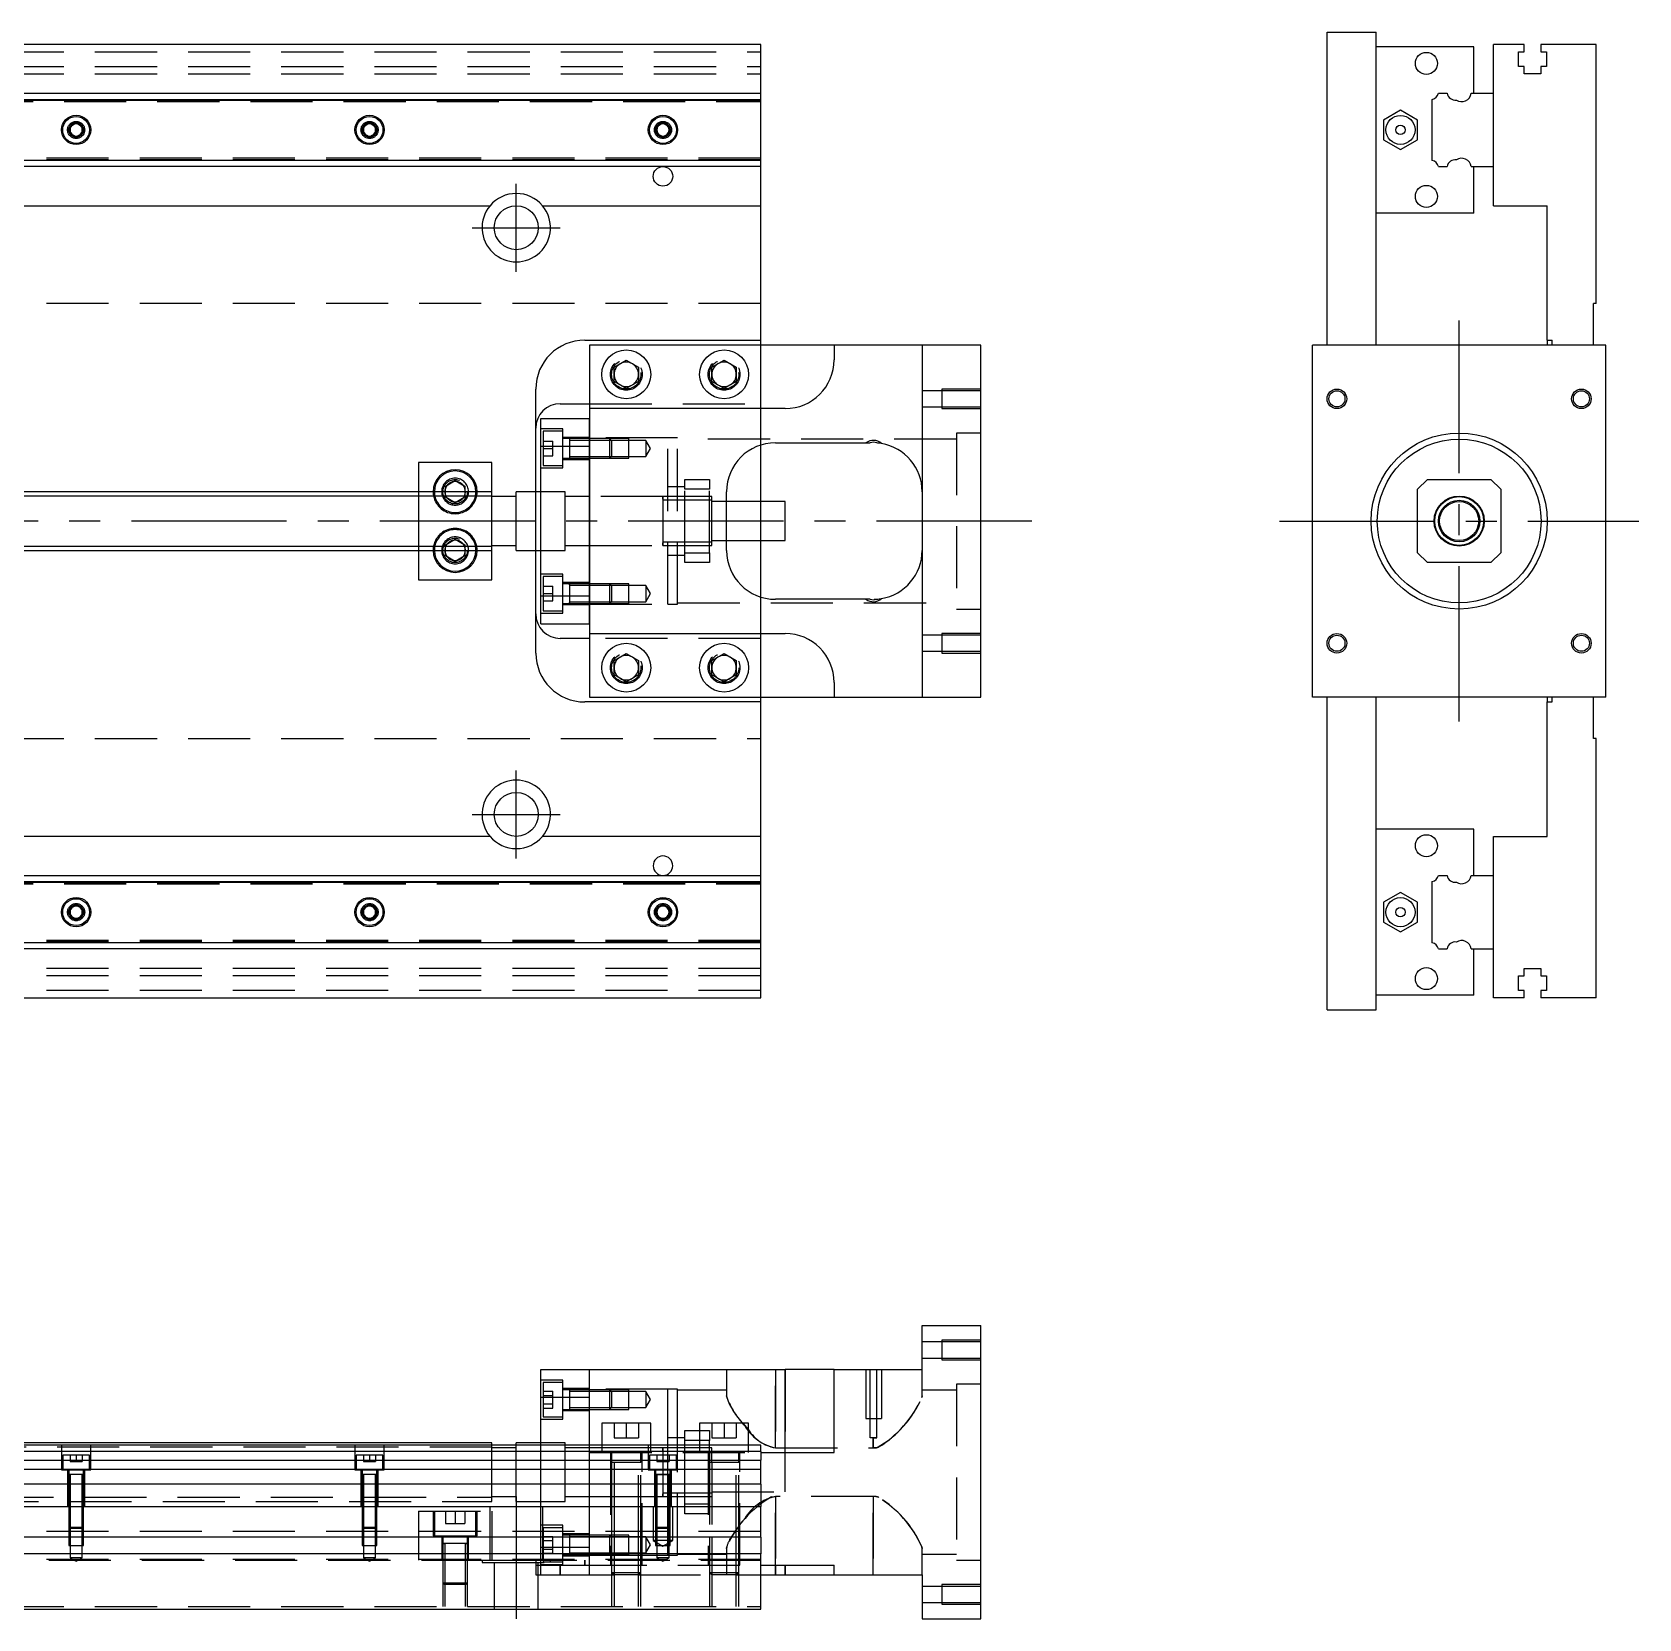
# Model space of a CAD drawing. Extents: x -12 to 640, y -269 to 102.
# Drawn here: x 311 to 639.6, y -224.6 to 100 of the extents above; entities that cross this region are included whole.
import ezdxf

# ---------------------------------------------------------------- set-up
doc = ezdxf.new("R2010")
doc.units = 0
doc.linetypes.add('CENTER', pattern=[50.8, 31.75, -6.35, 6.35, -6.35])
doc.linetypes.add('DASHED', pattern=[19.05, 12.7, -6.35])
doc.layers.get('0').update_dxf_attribs({"linetype": 'CONTINUOUS'})
doc.layers.add('CENTER', color=1, linetype='CENTER')

msp = doc.modelspace()

# ---------------------------------------------------------------- linework, layer by layer
at = {"color": 7, "linetype": 'CONTINUOUS'}
for p, q in [((575.82, 100), (585.82, 100)), ((575.82, 36), (575.82, 100)), ((585.82, 36), (585.82, 100)), ((460, 97.5), (305, 97.5)), ((460, 87.5), (460, 97.5)), ((605.82, 97), (585.82, 97)), ((605.82, 87.5), (605.82, 97)), ((609.82, 87.5), (609.82, 97.5)), ((616.12, 97.5), (609.82, 97.5)), ((614.97, 96), (616.12, 96)), ((614.97, 93), (614.97, 96)), ((616.12, 96), (616.12, 97.5)), ((619.52, 97.5), (619.52, 96)), ((630.82, 97.5), (619.52, 97.5)), ((619.52, 96), (620.67, 96)), ((620.67, 96), (620.67, 93)), ((630.82, 44.5), (630.82, 97.5)), ((616.12, 93), (614.97, 93)), ((616.12, 91.5), (616.12, 93)), ((619.52, 93), (619.52, 91.5)), ((620.67, 93), (619.52, 93)), ((619.52, 91.5), (616.12, 91.5)), ((305, 87.5), (460, 87.5)), ((305, 86.25), (460, 86.25)), ((460, 86.25), (460, 87.5)), ((460, 73.75), (460, 86.25)), ((597.32, 73.75), (597.32, 86.25)), ((598.57, 87.5), (600.34, 87.5)), ((605.3, 87.5), (609.82, 87.5)), ((609.82, 72.5), (609.82, 87.5)), ((609.82, 72.5), (609.82, 87.5)), ((590.82, 84.04), (587.32, 82.02)), ((594.32, 82.02), (590.82, 84.04)), ((318.75, 80.72), (320, 81.44)), ((318.75, 79.28), (318.75, 80.72)), ((320, 78.56), (318.75, 79.28)), ((320, 81.44), (321.25, 80.72)), ((321.25, 79.28), (320, 78.56)), ((321.25, 80.72), (321.25, 79.28)), ((378.75, 80.72), (380, 81.44)), ((378.75, 79.28), (378.75, 80.72)), ((380, 78.56), (378.75, 79.28)), ((380, 81.44), (381.25, 80.72)), ((381.25, 79.28), (380, 78.56)), ((381.25, 80.72), (381.25, 79.28)), ((438.75, 80.72), (440, 81.44)), ((438.75, 79.28), (438.75, 80.72)), ((440, 78.56), (438.75, 79.28)), ((440, 81.44), (441.25, 80.72)), ((441.25, 79.28), (440, 78.56)), ((441.25, 80.72), (441.25, 79.28)), ((587.32, 82.02), (587.32, 77.98)), ((594.32, 77.98), (594.32, 82.02)), ((587.32, 77.98), (590.82, 75.96)), ((590.82, 75.96), (594.32, 77.98)), ((460, 73.75), (305, 73.75)), ((460, 72.5), (305, 72.5)), ((460, 72.5), (460, 73.75)), ((460, 64.5), (460, 72.5)), ((598.57, 72.5), (600.34, 72.5)), ((605.3, 72.5), (609.82, 72.5)), ((605.82, 63), (605.82, 72.5)), ((609.82, 64.5), (609.82, 72.5)), ((305, 64.5), (404.64, 64.5)), ((415.36, 64.5), (460, 64.5)), ((460, 37), (460, 64.5)), ((605.82, 63), (585.82, 63)), ((609.82, 64.5), (620.82, 64.5)), ((620.82, 37), (620.82, 64.5)), ((630.32, 36), (630.32, 44.5)), ((630.82, 44.5), (630.32, 44.5)), ((424, 37), (460, 37)), ((460, 36), (460, 37)), ((620.82, 37), (621.82, 37)), ((620.82, 37), (620.82, 36)), ((621.82, 36), (621.82, 37)), ((425, 36), (425, 23)), ((475, 36), (425, 36)), ((430, 31.44), (432.5, 32.89)), ((432.5, 32.89), (435, 31.44)), ((450, 31.44), (452.5, 32.89)), ((452.5, 32.89), (455, 31.44)), ((475, 36), (475, 33)), ((493, 36), (475, 36)), ((493, 36), (493, -36)), ((505, 36), (493, 36)), ((505, -36), (505, 36)), ((572.82, -36), (572.82, 36)), ((632.82, 36), (572.82, 36)), ((632.82, -36), (632.82, 36)), ((430, 28.56), (430, 31.44)), ((435, 31.44), (435, 28.56)), ((450, 28.56), (450, 31.44)), ((455, 31.44), (455, 28.56)), ((414, 6), (414, 27)), ((432.5, 27.11), (430, 28.56)), ((435, 28.56), (432.5, 27.11)), ((452.5, 27.11), (450, 28.56)), ((455, 28.56), (452.5, 27.11)), ((419, 24), (425, 24)), ((425, 23), (425, 15.33)), ((465, 23), (425, 23)), ((415, 21), (425, 21)), ((415, 15.33), (415, 21)), ((415, 15.33), (425, 15.33)), ((415, -15.33), (415, 15.33)), ((425, -15.33), (425, 15.33)), ((425, 15.33), (425, -15.33)), ((460, 4), (460, 15.54)), ((463, 16), (481.5, 16)), ((481.5, 16), (482.36, 16)), ((405, 12), (390, 12)), ((390, 12), (390, 6)), ((405, 6), (405, 12)), ((395.5, 7.15), (397.5, 8.31)), ((395.5, 6), (395.5, 7.15)), ((397.5, 8.31), (399.5, 7.15)), ((399.5, 7.15), (399.5, 6)), ((596.32, 8.5), (594.32, 6.5)), ((596.32, 8.5), (609.32, 8.5)), ((611.32, 6.5), (609.32, 8.5)), ((405, 6), (305, 6)), ((405, -6), (405, 6)), ((410, 5), (405, 5)), ((410, -6), (410, 6)), ((415, 6), (410, 6)), ((453, -6), (453, 6)), ((465, 4), (453, 4)), ((465, -4), (465, 4)), ((594.32, -6.5), (594.32, 6.5)), ((611.32, 6.5), (611.32, -6.5)), ((305, -6), (405, -6)), ((390, -6), (390, -12)), ((395.5, -7.15), (395.5, -6)), ((399.5, -6), (399.5, -7.15)), ((405, -5), (410, -5)), ((405, -12), (405, -6)), ((410, -6), (415, -6)), ((414, -27), (414, -6)), ((453, -4), (465, -4)), ((460, -15.54), (460, -4)), ((594.32, -6.5), (596.32, -8.5)), ((609.32, -8.5), (611.32, -6.5)), ((397.5, -8.31), (395.5, -7.15)), ((399.5, -7.15), (397.5, -8.31)), ((609.32, -8.5), (596.32, -8.5)), ((390, -12), (405, -12)), ((415, -15.33), (425, -15.33)), ((415, -21), (415, -15.33)), ((425, -15.33), (425, -23)), ((481.5, -16), (463, -16)), ((482.36, -16), (481.5, -16)), ((415, -21), (425, -21)), ((425, -24), (419, -24)), ((425, -23), (465, -23)), ((425, -23), (425, -36)), ((430, -28.56), (432.5, -27.11)), ((430, -31.44), (430, -28.56)), ((432.5, -27.11), (435, -28.56)), ((435, -28.56), (435, -31.44)), ((450, -28.56), (452.5, -27.11)), ((450, -31.44), (450, -28.56)), ((452.5, -27.11), (455, -28.56)), ((455, -28.56), (455, -31.44)), ((432.5, -32.89), (430, -31.44)), ((435, -31.44), (432.5, -32.89)), ((452.5, -32.89), (450, -31.44)), ((455, -31.44), (452.5, -32.89)), ((425, -36), (475, -36)), ((460, -37), (460, -36)), ((475, -33), (475, -36)), ((475, -36), (493, -36)), ((493, -36), (505, -36)), ((632.82, -36), (572.82, -36)), ((575.82, -100), (575.82, -36)), ((585.82, -100), (585.82, -36)), ((620.82, -36), (620.82, -37)), ((621.82, -37), (621.82, -36)), ((630.32, -44.5), (630.32, -36)), ((460, -37), (424, -37)), ((460, -64.5), (460, -37)), ((620.82, -64.5), (620.82, -37)), ((620.82, -37), (621.82, -37)), ((630.82, -44.5), (630.32, -44.5)), ((630.82, -97.5), (630.82, -44.5)), ((404.64, -64.5), (305, -64.5)), ((460, -64.5), (415.36, -64.5)), ((460, -72.5), (460, -64.5)), ((605.82, -63), (585.82, -63)), ((605.82, -72.5), (605.82, -63)), ((609.82, -72.5), (609.82, -64.5)), ((609.82, -64.5), (620.82, -64.5)), ((305, -72.5), (460, -72.5)), ((305, -73.75), (460, -73.75)), ((460, -73.75), (460, -72.5)), ((460, -86.25), (460, -73.75)), ((597.32, -86.25), (597.32, -73.75)), ((598.57, -72.5), (600.34, -72.5)), ((605.3, -72.5), (609.82, -72.5)), ((609.82, -87.5), (609.82, -72.5)), ((609.82, -87.5), (609.82, -72.5)), ((318.75, -79.28), (320, -78.56)), ((320, -78.56), (321.25, -79.28)), ((378.75, -79.28), (380, -78.56)), ((380, -78.56), (381.25, -79.28)), ((438.75, -79.28), (440, -78.56)), ((440, -78.56), (441.25, -79.28)), ((590.82, -75.96), (587.32, -77.98)), ((587.32, -77.98), (587.32, -82.02)), ((594.32, -77.98), (590.82, -75.96)), ((594.32, -82.02), (594.32, -77.98)), ((318.75, -80.72), (318.75, -79.28)), ((320, -81.44), (318.75, -80.72)), ((321.25, -80.72), (320, -81.44)), ((321.25, -79.28), (321.25, -80.72)), ((378.75, -80.72), (378.75, -79.28)), ((380, -81.44), (378.75, -80.72)), ((381.25, -80.72), (380, -81.44)), ((381.25, -79.28), (381.25, -80.72)), ((438.75, -80.72), (438.75, -79.28)), ((440, -81.44), (438.75, -80.72)), ((441.25, -80.72), (440, -81.44)), ((441.25, -79.28), (441.25, -80.72)), ((587.32, -82.02), (590.82, -84.04)), ((590.82, -84.04), (594.32, -82.02)), ((460, -86.25), (305, -86.25)), ((460, -87.5), (305, -87.5)), ((460, -87.5), (460, -86.25)), ((460, -97.5), (460, -87.5)), ((598.57, -87.5), (600.34, -87.5)), ((605.3, -87.5), (609.82, -87.5)), ((605.82, -97), (605.82, -87.5)), ((609.82, -97.5), (609.82, -87.5)), ((616.12, -91.5), (619.52, -91.5)), ((616.12, -93), (616.12, -91.5)), ((619.52, -91.5), (619.52, -93)), ((614.97, -93), (616.12, -93)), ((614.97, -96), (614.97, -93)), ((619.52, -93), (620.67, -93)), ((620.67, -93), (620.67, -96)), ((305, -97.5), (460, -97.5)), ((605.82, -97), (585.82, -97)), ((616.12, -97.5), (609.82, -97.5)), ((616.12, -96), (614.97, -96)), ((616.12, -97.5), (616.12, -96)), ((619.52, -96), (619.52, -97.5)), ((620.67, -96), (619.52, -96)), ((630.82, -97.5), (619.52, -97.5)), ((575.82, -100), (585.82, -100)), ((493, -173.55), (493, -164.55)), ((493, -164.55), (505, -164.55)), ((505, -224.55), (505, -164.55)), ((415, -173.55), (425, -173.55)), ((415, -179.22), (415, -173.55)), ((425, -173.55), (465, -173.55)), ((425, -189.05), (425, -173.55)), ((465, -190.55), (465, -173.55)), ((475, -173.55), (465, -173.55)), ((475, -190.55), (475, -173.55)), ((475, -173.55), (493, -173.55)), ((415, -189.05), (415, -179.22)), ((415, -179.22), (425, -179.22)), ((437.5, -184.55), (427.5, -184.55)), ((427.5, -184.55), (427.5, -189.05)), ((437.5, -189.05), (437.5, -184.55)), ((457.5, -184.55), (447.5, -184.55)), ((447.5, -184.55), (447.5, -189.05)), ((457.5, -189.05), (457.5, -184.55)), ((405, -188.55), (298.5, -188.55)), ((460, -189.05), (298.5, -189.05)), ((460, -190.3), (298.5, -190.3)), ((405, -189.05), (405, -188.55)), ((410, -189.05), (410, -188.55)), ((415, -188.55), (410, -188.55)), ((441, -190.3), (440, -190.3)), ((444.5, -190.3), (441, -190.3)), ((447.5, -190.3), (444.5, -190.3)), ((449.5, -190.3), (447.5, -190.3)), ((450, -190.3), (449.5, -190.3)), ((460, -190.3), (460, -189.05)), ((460, -190.3), (460, -192.08)), ((460, -190.55), (475, -190.55)), ((298.5, -192.08), (460, -192.08)), ((460, -193.97), (460, -192.08)), ((460, -193.97), (298.5, -193.97)), ((460, -197.03), (298.5, -197.03)), ((460, -197.03), (460, -193.97)), ((460, -197.03), (460, -201.55)), ((0, -201.55), (460, -201.55)), ((460, -207.85), (460, -201.55)), ((460, -207.85), (0, -207.85)), ((460, -207.85), (460, -211.25)), ((460, -211.25), (0, -211.25)), ((460, -222.55), (460, -211.25)), ((460, -213.55), (475, -213.55)), ((465, -215.55), (465, -213.55)), ((475, -215.55), (475, -213.55)), ((460, -215.55), (465, -215.55)), ((465, -215.55), (475, -215.55)), ((475, -215.55), (493, -215.55)), ((493, -215.55), (493, -224.55)), ((0, -222.55), (460, -222.55)), ((493, -224.55), (505, -224.55))]:
    msp.add_line(p, q, dxfattribs=at)
at = {"color": 3, "linetype": 'DASHED'}
for p, q in [((0, 96), (460, 96)), ((0, 93), (460, 93)), ((0, 91.5), (460, 91.5)), ((298.5, 86.1), (460, 86.1)), ((298.5, 85.8), (460, 85.8)), ((305, 86.11), (460, 86.11)), ((318.5, 80), (318.52, 80.22)), ((381.48, 80.26), (381.5, 80)), ((441.48, 80.26), (441.5, 80)), ((460, 74.2), (298.5, 74.2)), ((460, 73.9), (298.5, 73.9)), ((460, 73.89), (305, 73.89)), ((460, 44.5), (0, 44.5)), ((460, 24), (460, 36)), ((435.48, 30.36), (435.5, 30)), ((455.48, 30.36), (455.5, 30)), ((497, 26.65), (493, 26.65)), ((497, 27), (497, 23)), ((505, 27), (497, 27)), ((505, 26.65), (497, 26.65)), ((425, 24), (460, 24)), ((460, 23), (460, 24)), ((460, 15.54), (460, 23)), ((493, 23.35), (497, 23.35)), ((497, 23.35), (505, 23.35)), ((497, 23), (505, 23)), ((425, 15.33), (425, 21)), ((419.5, 18.85), (415, 18.85)), ((415.5, 18.35), (415.5, 11.35)), ((419.5, 18.35), (415.5, 18.35)), ((419.5, 10.85), (419.5, 18.85)), ((425, 17.1), (419.5, 17.1)), ((420.9, 16.85), (419.5, 16.85)), ((420.9, 16.85), (420.89, 16.85)), ((420.9, 16.85), (420.9, 16.63)), ((425, 16.85), (420.9, 16.85)), ((420.9, 16.85), (420.9, 16.85)), ((420.9, 16.63), (420.9, 13.07)), ((425, 16.5), (420.9, 16.5)), ((441, 17), (425, 17)), ((429.15, 16.85), (425, 16.85)), ((429.15, 16.85), (425, 16.85)), ((429.5, 16.5), (425, 16.5)), ((429.15, 12.85), (429.15, 16.85)), ((433, 16.85), (429.15, 16.85)), ((429.5, 16.5), (429.15, 16.85)), ((429.5, 16.5), (429.5, 13.2)), ((433, 16.5), (429.5, 16.5)), ((433, 12.85), (433, 16.85)), ((436.5, 16.5), (433, 16.5)), ((436.5, 16.5), (436.5, 13.2)), ((437.45, 14.85), (436.5, 16.5)), ((441, -17), (441, 17)), ((443, 17), (441, 17)), ((443, -17), (443, 17)), ((500, 16.75), (443, 16.75)), ((500, 18), (500, -18)), ((505, 18), (500, 18)), ((415.5, 16.35), (417.5, 16.35)), ((415.5, 14.85), (417.5, 14.85)), ((415.5, 13.35), (417.5, 13.35)), ((417.5, 14.85), (417.5, 16.35)), ((417.5, 13.35), (417.5, 14.85)), ((420.9, 13.2), (425, 13.2)), ((425, 13.2), (429.5, 13.2)), ((429.15, 12.85), (429.5, 13.2)), ((429.5, 13.2), (433, 13.2)), ((433, 13.2), (436.5, 13.2)), ((436.5, 13.2), (437.45, 14.85)), ((460, 15.54), (460, 15.54)), ((415, 10.85), (419.5, 10.85)), ((415.5, 11.35), (419.5, 11.35)), ((419.5, 12.85), (420.9, 12.85)), ((419.5, 12.6), (425, 12.6)), ((420.89, 12.85), (420.9, 12.85)), ((420.9, 13.07), (420.9, 12.85)), ((420.9, 12.85), (425, 12.85)), ((420.9, 12.85), (420.9, 12.85)), ((425, 12.85), (429.15, 12.85)), ((425, 12.85), (429.15, 12.85)), ((429.15, 12.85), (433, 12.85)), ((444.5, 7), (441, 7)), ((444.5, 8.5), (449.5, 8.5)), ((444.5, 6.5), (444.5, 8.5)), ((449.5, 8.5), (449.5, 6.5)), ((390, 6), (390, -6)), ((395, 6), (395.02, 6.3)), ((395.5, 4.85), (395.5, 6)), ((397.5, 3.69), (395.5, 4.85)), ((399.5, 4.85), (397.5, 3.69)), ((399.5, 6), (399.5, 5.12)), ((399.5, 5.12), (399.5, 4.85)), ((414, -6), (414, 6)), ((420, 6), (415, 6)), ((420, -6), (420, 6)), ((425, 5), (420, 5)), ((440, 5), (425, 5)), ((440, 4.44), (440, 5)), ((440, 5), (440, 4.44)), ((449.5, 5), (440, 5)), ((449.5, 5), (440, 5)), ((440, 4.44), (440, -4.44)), ((450, 4.25), (440, 4.25)), ((449.5, 6.5), (444.5, 6.5)), ((444.5, -6.5), (444.5, 6.5)), ((449.5, -6.5), (449.5, 6.5)), ((450, 5), (449.5, 5)), ((450, -5), (450, 5)), ((453, 4), (450, 4)), ((460, -4), (460, 4)), ((395, -6), (395.02, -5.7)), ((395.5, -4.85), (397.5, -3.69)), ((395.5, -6), (395.5, -4.85)), ((397.5, -3.69), (399.5, -4.85)), ((399.5, -4.85), (399.5, -5.13)), ((399.5, -5.13), (399.5, -6)), ((415, -6), (420, -6)), ((420, -5), (425, -5)), ((425, -5), (440, -5)), ((440, -4.25), (450, -4.25)), ((440, -5), (440, -4.44)), ((440, -4.44), (440, -5)), ((440, -5), (440, -5)), ((440, -5), (449.5, -5)), ((440, -5), (449.5, -5)), ((444.5, -6.5), (449.5, -6.5)), ((444.5, -8.5), (444.5, -6.5)), ((449.5, -5), (450, -5)), ((449.5, -6.5), (449.5, -8.5)), ((450, -4), (453, -4)), ((441, -7), (444.5, -7)), ((449.5, -8.5), (444.5, -8.5)), ((419.5, -10.85), (415, -10.85)), ((415.5, -11.35), (415.5, -18.35)), ((419.5, -11.35), (415.5, -11.35)), ((419.5, -18.85), (419.5, -10.85)), ((425, -12.6), (419.5, -12.6)), ((420.9, -12.85), (419.5, -12.85)), ((420.9, -12.85), (420.89, -12.85)), ((420.9, -12.85), (420.9, -13.07)), ((420.9, -13.07), (420.9, -12.85)), ((425, -12.85), (420.9, -12.85)), ((420.9, -12.85), (420.9, -12.85)), ((420.9, -13.07), (420.9, -16.63)), ((429.15, -12.85), (425, -12.85)), ((429.15, -12.85), (425, -12.85)), ((429.15, -16.85), (429.15, -12.85)), ((433, -12.85), (429.15, -12.85)), ((429.5, -13.2), (429.15, -12.85)), ((433, -16.85), (433, -12.85)), ((415.5, -13.35), (417.5, -13.35)), ((415.5, -14.85), (417.5, -14.85)), ((415.5, -16.35), (417.5, -16.35)), ((417.5, -14.85), (417.5, -13.35)), ((417.5, -16.35), (417.5, -14.85)), ((425, -13.2), (420.9, -13.2)), ((429.5, -13.2), (425, -13.2)), ((425, -21), (425, -15.33)), ((429.5, -13.2), (429.5, -16.5)), ((433, -13.2), (429.5, -13.2)), ((436.5, -13.2), (433, -13.2)), ((436.5, -13.2), (436.5, -16.5)), ((437.45, -14.85), (436.5, -13.2)), ((436.5, -16.5), (437.45, -14.85)), ((460, -23), (460, -15.54)), ((460, -15.54), (460, -15.54)), ((483.17, -16), (483.76, -15.97)), ((415, -18.85), (419.5, -18.85)), ((415.5, -18.35), (419.5, -18.35)), ((419.5, -16.85), (420.9, -16.85)), ((419.5, -17.1), (425, -17.1)), ((420.89, -16.85), (420.9, -16.85)), ((420.9, -16.5), (425, -16.5)), ((420.9, -16.63), (420.9, -16.85)), ((420.9, -16.85), (420.9, -16.63)), ((420.9, -16.85), (425, -16.85)), ((420.9, -16.85), (420.9, -16.85)), ((425, -16.5), (429.5, -16.5)), ((425, -16.85), (429.15, -16.85)), ((425, -16.85), (429.15, -16.85)), ((425, -17), (441, -17)), ((429.15, -16.85), (429.5, -16.5)), ((429.15, -16.85), (433, -16.85)), ((429.5, -16.5), (433, -16.5)), ((433, -16.5), (436.5, -16.5)), ((441, -17), (443, -17)), ((443, -16.75), (500, -16.75)), ((500, -18), (505, -18)), ((460, -24), (425, -24)), ((460, -24), (460, -23)), ((460, -36), (460, -24)), ((497, -23.35), (493, -23.35)), ((497, -23), (497, -27)), ((505, -23), (497, -23)), ((505, -23.35), (497, -23.35)), ((493, -26.65), (497, -26.65)), ((497, -26.65), (505, -26.65)), ((497, -27), (505, -27)), ((435.48, -29.64), (435.5, -30)), ((449.5, -30), (449.52, -29.65)), ((0, -44.5), (460, -44.5)), ((298.5, -73.9), (460, -73.9)), ((298.5, -74.2), (460, -74.2)), ((305, -73.89), (460, -73.89)), ((321.48, -79.74), (321.5, -80)), ((378.5, -80), (378.52, -79.78)), ((438.5, -80), (438.52, -79.78)), ((460, -85.8), (298.5, -85.8)), ((460, -86.1), (298.5, -86.1)), ((460, -86.11), (305, -86.11)), ((460, -91.5), (0, -91.5)), ((460, -93), (0, -93)), ((460, -96), (0, -96)), ((497, -167.55), (497, -171.55)), ((505, -167.55), (497, -167.55)), ((497, -167.9), (493, -167.9)), ((505, -167.9), (497, -167.9)), ((453, -173.55), (453, -178.91)), ((463, -189.59), (463, -173.55)), ((463, -173.55), (463, -189.59)), ((465, -173.55), (465, -190.55)), ((481.5, -173.55), (481.5, -183.55)), ((482.36, -183.55), (482.36, -173.55)), ((483.72, -183.55), (483.72, -173.55)), ((484.67, -173.55), (484.67, -183.55)), ((493, -171.2), (497, -171.2)), ((493, -178.91), (493, -173.55)), ((497, -171.2), (505, -171.2)), ((497, -171.55), (505, -171.55)), ((419.5, -175.7), (415, -175.7)), ((415.5, -176.2), (415.5, -179.7)), ((419.5, -176.2), (415.5, -176.2)), ((419.5, -183.7), (419.5, -175.7)), ((500, -176.55), (500, -212.55)), ((505, -176.55), (500, -176.55)), ((415.5, -177.97), (417.5, -177.97)), ((415.5, -178.83), (417.5, -178.83)), ((415.5, -179.7), (415.5, -183.2)), ((415.5, -180.57), (417.5, -180.57)), ((417.5, -178.83), (417.5, -177.97)), ((417.5, -180.57), (417.5, -178.83)), ((417.5, -181.43), (417.5, -180.57)), ((425, -177.45), (419.5, -177.45)), ((420.9, -177.7), (419.5, -177.7)), ((420.9, -177.7), (420.9, -181.7)), ((425, -177.7), (420.9, -177.7)), ((425, -178.05), (420.9, -178.05)), ((441, -177.55), (425, -177.55)), ((429.15, -177.7), (425, -177.7)), ((429.15, -177.7), (425, -177.7)), ((429.5, -178.05), (425, -178.05)), ((429.15, -179.7), (429.15, -177.7)), ((433, -177.7), (429.15, -177.7)), ((429.5, -178.05), (429.15, -177.7)), ((429.15, -181.7), (429.15, -179.7)), ((429.5, -178.05), (429.5, -179.7)), ((433, -178.05), (429.5, -178.05)), ((429.5, -179.7), (429.5, -181.35)), ((433, -181.7), (433, -177.7)), ((436.5, -178.05), (433, -178.05)), ((436.5, -178.05), (436.5, -179.7)), ((437.45, -179.7), (436.5, -178.05)), ((436.5, -179.7), (436.5, -181.35)), ((436.5, -181.35), (437.45, -179.7)), ((441, -189.05), (441, -177.55)), ((443, -177.55), (441, -177.55)), ((443, -189.05), (443, -177.55)), ((453, -177.8), (443, -177.8)), ((453, -178.91), (453.04, -179.26)), ((453.03, -179.21), (453, -178.91)), ((493, -178.91), (492.96, -179.26)), ((492.96, -179.28), (493, -178.91)), ((500, -177.8), (493, -177.8)), ((415, -183.7), (419.5, -183.7)), ((415.5, -181.43), (417.5, -181.43)), ((415.5, -183.2), (419.5, -183.2)), ((419.5, -181.7), (420.9, -181.7)), ((419.5, -181.95), (425, -181.95)), ((420.89, -181.7), (420.9, -181.7)), ((420.9, -181.35), (425, -181.35)), ((420.9, -181.7), (425, -181.7)), ((420.9, -181.7), (420.9, -181.7)), ((425, -181.35), (429.5, -181.35)), ((425, -181.7), (429.15, -181.7)), ((425, -181.7), (429.15, -181.7)), ((429.15, -181.7), (429.5, -181.35)), ((429.15, -181.7), (433, -181.7)), ((429.5, -181.35), (433, -181.35)), ((433, -181.35), (436.5, -181.35)), ((481.5, -183.55), (484.67, -183.55)), ((482.36, -187.55), (482.36, -183.55)), ((483.72, -187.55), (483.72, -183.55)), ((430, -184.55), (430, -187.55)), ((432.5, -184.55), (432.5, -187.55)), ((435, -184.55), (435, -187.55)), ((444.5, -186.05), (447.5, -186.05)), ((444.5, -188.05), (444.5, -186.05)), ((447.5, -186.05), (449.5, -186.05)), ((449.5, -186.05), (449.5, -188.05)), ((450, -184.55), (450, -187.55)), ((452.5, -184.55), (452.5, -187.55)), ((455, -184.55), (455, -187.55)), ((456.31, -184.55), (457.5, -185.91)), ((405, -189.43), (55, -189.43)), ((317, -189.05), (317, -194.05)), ((323, -194.05), (323, -189.05)), ((377, -189.05), (377, -194.05)), ((383, -194.05), (383, -189.05)), ((405, -194.55), (405, -189.05)), ((410, -189.55), (405, -189.55)), ((410, -194.55), (410, -189.05)), ((420, -188.55), (415, -188.55)), ((415, -201.55), (415, -189.05)), ((420, -189.05), (420, -188.55)), ((420, -194.55), (420, -189.05)), ((425, -189.55), (420, -189.55)), ((425, -190.55), (425, -189.05)), ((427.5, -189.55), (425, -189.55)), ((425, -201.55), (425, -190.55)), ((425, -190.55), (460, -190.55)), ((427.5, -189.05), (427.5, -190.55)), ((437.5, -189.55), (427.5, -189.55)), ((429.25, -190.55), (429.25, -213.55)), ((429.5, -190.55), (429.5, -192.55)), ((430, -187.55), (432.5, -187.55)), ((432.5, -187.55), (435, -187.55)), ((435.5, -192.55), (435.5, -190.55)), ((435.75, -213.55), (435.75, -190.55)), ((437, -189.05), (437, -194.05)), ((437.5, -190.55), (437.5, -189.05)), ((440, -189.55), (437.5, -189.55)), ((440, -189.55), (440, -190.3)), ((440, -189.55), (440, -190.11)), ((440, -190.11), (440, -189.55)), ((440, -189.55), (440, -189.55)), ((441, -189.55), (440, -189.55)), ((440, -189.55), (440, -189.55)), ((440, -190.11), (440, -190.55)), ((440, -190.3), (440, -190.55)), ((440, -190.55), (440, -190.95)), ((444.5, -187.55), (441, -187.55)), ((441, -190.55), (441, -189.05)), ((444.5, -189.55), (441, -189.55)), ((441, -191.05), (441, -190.55)), ((443, -194.05), (443, -189.05)), ((447.5, -188.05), (444.5, -188.05)), ((444.5, -189.05), (444.5, -188.05)), ((444.5, -190.55), (444.5, -189.05)), ((447.5, -189.55), (444.5, -189.55)), ((444.5, -201.05), (444.5, -190.55)), ((449.5, -188.05), (447.5, -188.05)), ((447.5, -189.05), (447.5, -190.55)), ((449.5, -189.55), (447.5, -189.55)), ((449.25, -190.55), (449.25, -213.55)), ((449.5, -189.05), (449.5, -188.05)), ((449.5, -190.55), (449.5, -189.05)), ((450, -189.55), (449.5, -189.55)), ((449.5, -190.55), (449.5, -192.55)), ((450, -187.55), (452.5, -187.55)), ((450, -190.55), (450, -189.55)), ((450, -192.55), (450, -190.55)), ((452.5, -187.55), (455, -187.55)), ((455.5, -192.55), (455.5, -190.55)), ((455.75, -213.55), (455.75, -190.55)), ((457.5, -190.55), (457.5, -189.05)), ((463, -189.59), (483, -189.59)), ((465, -194.55), (465, -190.55)), ((483.72, -187.55), (482.36, -187.55)), ((483, -187.61), (482.36, -187.55)), ((483, -187.61), (483.72, -187.55)), ((483, -187.61), (483, -189.59)), ((483, -189.59), (483, -187.61)), ((483.28, -189.58), (483, -189.59)), ((483.56, -189.54), (483.28, -189.58)), ((483.83, -189.48), (483.56, -189.54)), ((322.75, -191.05), (317.25, -191.05)), ((317.25, -191.05), (317.25, -194.05)), ((318.75, -191.05), (318.75, -192.35)), ((318.75, -192.35), (320, -192.35)), ((320, -191.05), (320, -192.35)), ((320, -192.35), (321.25, -192.35)), ((321.25, -191.05), (321.25, -192.35)), ((322.75, -194.05), (322.75, -191.05)), ((382.75, -191.05), (377.25, -191.05)), ((377.25, -191.05), (377.25, -194.05)), ((378.75, -191.05), (378.75, -192.35)), ((378.75, -192.35), (380, -192.35)), ((380, -191.05), (380, -192.35)), ((380, -192.35), (381.25, -192.35)), ((381.25, -191.05), (381.25, -192.35)), ((382.75, -194.05), (382.75, -191.05)), ((429.5, -192.54), (429.5, -192.55)), ((429.85, -192.55), (429.5, -192.55)), ((429.5, -192.55), (429.5, -192.56)), ((429.5, -192.55), (429.5, -201.55)), ((435.15, -192.55), (429.85, -192.55)), ((430, -192.55), (430, -201.55)), ((435, -207.85), (435, -192.55)), ((435.5, -192.55), (435.15, -192.55)), ((435.5, -192.55), (435.5, -192.54)), ((435.5, -192.56), (435.5, -192.55)), ((435.5, -207.85), (435.5, -192.55)), ((442.75, -191.05), (437.25, -191.05)), ((437.25, -191.05), (437.25, -194.05)), ((438.75, -191.05), (438.75, -192.35)), ((438.75, -192.35), (440, -192.35)), ((440, -191.05), (440, -192.35)), ((440, -192.35), (441.25, -192.35)), ((440, -192.45), (440, -194.05)), ((441, -194.05), (441, -191.05)), ((441.25, -191.05), (441.25, -192.35)), ((442.75, -194.05), (442.75, -191.05)), ((449.5, -192.54), (449.5, -192.55)), ((449.85, -192.55), (449.5, -192.55)), ((449.5, -192.55), (449.5, -192.56)), ((449.5, -192.55), (449.5, -207.85)), ((455.15, -192.55), (449.85, -192.55)), ((450, -192.55), (450, -207.85)), ((455, -207.85), (455, -192.55)), ((455.5, -192.55), (455.15, -192.55)), ((455.5, -192.55), (455.5, -192.54)), ((455.5, -192.56), (455.5, -192.55)), ((455.5, -207.85), (455.5, -192.55)), ((317, -194.05), (323, -194.05)), ((318.25, -194.05), (318.25, -201.55)), ((318.5, -194.05), (318.5, -195.05)), ((318.5, -195.04), (318.5, -195.05)), ((321.5, -195.05), (318.5, -195.05)), ((318.5, -195.05), (318.5, -195.06)), ((318.5, -195.05), (318.5, -201.55)), ((318.75, -195.05), (318.75, -201.55)), ((321.25, -201.55), (321.25, -195.05)), ((321.5, -195.05), (321.5, -194.05)), ((321.5, -201.55), (321.5, -195.05)), ((321.75, -201.55), (321.75, -194.05)), ((377, -194.05), (383, -194.05)), ((378.25, -194.05), (378.25, -201.55)), ((378.5, -194.05), (378.5, -195.05)), ((378.5, -195.04), (378.5, -195.05)), ((381.5, -195.05), (378.5, -195.05)), ((378.5, -195.05), (378.5, -195.06)), ((378.5, -195.05), (378.5, -201.55)), ((378.75, -195.05), (378.75, -201.55)), ((381.25, -201.55), (381.25, -195.05)), ((381.5, -195.05), (381.5, -194.05)), ((381.5, -201.55), (381.5, -195.05)), ((381.75, -201.55), (381.75, -194.05)), ((405, -200.55), (405, -194.55)), ((410, -200.55), (410, -194.55)), ((420, -200.55), (420, -194.55)), ((437, -194.05), (443, -194.05)), ((438.25, -194.05), (438.25, -201.55)), ((438.5, -194.05), (438.5, -195.05)), ((438.5, -195.04), (438.5, -195.05)), ((438.5, -195.05), (438.62, -195.05)), ((438.62, -195.05), (438.5, -195.05)), ((438.5, -195.05), (438.5, -195.06)), ((438.5, -195.05), (438.5, -201.55)), ((438.62, -195.05), (441.38, -195.05)), ((440, -195.05), (438.62, -195.05)), ((438.75, -195.05), (438.75, -201.55)), ((440, -194.05), (440, -194.75)), ((440, -194.75), (440, -198.99)), ((441.38, -195.05), (440, -195.05)), ((441, -194.55), (441, -194.05)), ((441, -206.05), (441, -194.55)), ((441.25, -201.55), (441.25, -195.05)), ((441.38, -195.05), (441.5, -195.05)), ((441.5, -195.05), (441.38, -195.05)), ((441.5, -195.05), (441.5, -194.05)), ((441.5, -195.05), (441.5, -195.04)), ((441.5, -195.06), (441.5, -195.05)), ((441.5, -201.55), (441.5, -195.05)), ((441.75, -201.55), (441.75, -194.05)), ((443, -194.55), (443, -194.05)), ((443, -211.55), (443, -194.55)), ((465, -198.55), (465, -194.55)), ((55, -199.68), (405, -199.68)), ((405, -199.55), (410, -199.55)), ((420, -199.55), (425, -199.55)), ((425, -199.55), (429.5, -199.55)), ((429.5, -199.55), (430, -199.55)), ((430, -199.55), (440, -199.55)), ((440, -198.8), (450, -198.8)), ((440, -199.55), (440, -198.99)), ((440, -198.99), (440, -199.55)), ((440, -199.55), (449.5, -199.55)), ((440, -199.55), (449.5, -199.55)), ((449.5, -199.55), (450, -199.55)), ((450, -198.55), (465, -198.55)), ((462.17, -199.62), (462.44, -199.56)), ((462.44, -199.56), (462.72, -199.52)), ((462.72, -199.52), (463, -199.51)), ((483, -199.51), (463, -199.51)), ((463, -215.55), (463, -199.51)), ((463, -199.51), (463, -213.55)), ((483, -199.51), (483, -215.55)), ((483, -215.55), (483, -199.51)), ((483.28, -199.52), (483, -199.51)), ((483.56, -199.56), (483.28, -199.52)), ((483.83, -199.62), (483.56, -199.56)), ((261.5, -200.55), (405, -200.55)), ((318.5, -201.55), (318.5, -205.8)), ((318.5, -201.55), (318.5, -205.8)), ((318.75, -201.55), (318.75, -206.05)), ((321.25, -206.05), (321.25, -201.55)), ((321.5, -205.8), (321.5, -201.55)), ((321.5, -205.8), (321.5, -201.55)), ((378.5, -201.55), (378.5, -205.8)), ((378.5, -201.55), (378.5, -205.8)), ((378.75, -201.55), (378.75, -206.05)), ((381.25, -206.05), (381.25, -201.55)), ((381.5, -205.8), (381.5, -201.55)), ((381.5, -205.8), (381.5, -201.55)), ((390, -202.55), (390, -207.85)), ((390, -202.55), (405, -202.55)), ((393, -202.55), (393, -207.55)), ((393.25, -202.55), (393.25, -207.55)), ((395.5, -202.55), (395.5, -205.05)), ((397.5, -202.55), (397.5, -205.05)), ((399.5, -202.55), (399.5, -205.05)), ((401.75, -207.55), (401.75, -202.55)), ((402, -207.55), (402, -202.55)), ((404.64, -212.55), (404.64, -201.55)), ((405, -202.55), (405, -207.85)), ((410, -200.55), (415, -200.55)), ((415, -200.55), (420, -200.55)), ((415, -207.85), (415, -201.55)), ((415.36, -201.55), (415.36, -212.55)), ((425, -207.85), (425, -201.55)), ((429.5, -201.55), (429.5, -207.85)), ((430, -201.55), (430, -207.85)), ((438, -201.55), (438, -208.55)), ((438.5, -201.55), (438.5, -205.8)), ((438.5, -201.55), (438.5, -205.8)), ((438.75, -201.55), (438.75, -206.05)), ((441.25, -206.05), (441.25, -201.55)), ((441.5, -205.8), (441.5, -201.55)), ((441.5, -205.8), (441.5, -201.55)), ((442, -208.55), (442, -201.55)), ((444.5, -201.05), (449.5, -201.05)), ((444.5, -203.05), (444.5, -201.05)), ((449.5, -203.05), (444.5, -203.05)), ((460, -206.7), (0, -206.7)), ((318.5, -205.8), (321.5, -205.8)), ((318.5, -205.8), (318.5, -207.85)), ((318.5, -205.8), (318.75, -206.05)), ((321.25, -206.05), (318.75, -206.05)), ((318.75, -206.05), (318.75, -209.55)), ((321.25, -206.05), (321.5, -205.8)), ((321.25, -209.55), (321.25, -206.05)), ((321.5, -207.85), (321.5, -205.8)), ((378.5, -205.8), (381.5, -205.8)), ((378.5, -205.8), (378.5, -207.85)), ((378.5, -205.8), (378.75, -206.05)), ((381.25, -206.05), (378.75, -206.05)), ((378.75, -206.05), (378.75, -209.55)), ((381.25, -206.05), (381.5, -205.8)), ((381.25, -209.55), (381.25, -206.05)), ((381.5, -207.85), (381.5, -205.8)), ((395.5, -205.05), (397.5, -205.05)), ((397.5, -205.05), (399.5, -205.05)), ((419.5, -205.4), (415, -205.4)), ((415.5, -205.9), (415.5, -207.85)), ((419.5, -205.9), (415.5, -205.9)), ((419.5, -213.4), (419.5, -205.4)), ((438.5, -205.8), (441.5, -205.8)), ((438.5, -205.8), (438.5, -207.85)), ((438.5, -205.8), (438.75, -206.05)), ((441.25, -206.05), (438.75, -206.05)), ((438.75, -206.05), (438.75, -209.55)), ((441, -207.85), (441, -206.05)), ((441.25, -206.05), (441.5, -205.8)), ((441.25, -209.55), (441.25, -206.05)), ((441.5, -207.85), (441.5, -205.8)), ((455, -206.24), (453.92, -207.85)), ((455.5, -205.57), (455, -206.24)), ((318.5, -207.85), (318.5, -209.55)), ((318.5, -209.55), (321.5, -209.55)), ((318.75, -209.55), (318.75, -212.05)), ((321.25, -212.05), (321.25, -209.55)), ((321.5, -209.55), (321.5, -207.85)), ((378.5, -207.85), (378.5, -209.55)), ((378.5, -209.55), (381.5, -209.55)), ((378.75, -209.55), (378.75, -212.05)), ((381.25, -212.05), (381.25, -209.55)), ((381.5, -209.55), (381.5, -207.85)), ((390, -207.85), (390, -211.25)), ((393, -207.55), (402, -207.55)), ((394.75, -207.55), (394.75, -212.55)), ((395, -207.55), (395, -207.85)), ((395, -207.85), (395, -209.15)), ((395, -209.15), (395.26, -209.15)), ((395.26, -209.15), (395, -209.15)), ((395, -209.15), (395, -209.15)), ((395, -209.15), (395, -211.25)), ((395, -209.15), (395, -209.16)), ((399.74, -209.15), (395.26, -209.15)), ((395.4, -209.15), (395.4, -211.25)), ((399.6, -211.25), (399.6, -209.15)), ((399.74, -209.15), (400, -209.15)), ((400, -209.15), (399.74, -209.15)), ((400, -207.85), (400, -207.55)), ((400, -209.15), (400, -207.85)), ((400, -211.25), (400, -209.15)), ((400, -209.15), (400, -209.15)), ((400, -209.16), (400, -209.15)), ((400.25, -212.55), (400.25, -207.55)), ((405, -207.85), (405, -211.25)), ((415, -209.88), (415, -207.85)), ((415, -209.88), (425, -209.88)), ((415, -211.25), (415, -209.88)), ((415.5, -207.67), (417.5, -207.67)), ((415.5, -207.85), (415.5, -209.4)), ((415.5, -208.53), (417.5, -208.53)), ((415.5, -209.4), (415.5, -211.25)), ((415.5, -210.27), (417.5, -210.27)), ((417.5, -208.53), (417.5, -207.67)), ((417.5, -210.27), (417.5, -208.53)), ((417.5, -211.13), (417.5, -210.27)), ((425, -207.15), (419.5, -207.15)), ((420.9, -207.4), (419.5, -207.4)), ((420.9, -207.4), (420.89, -207.4)), ((420.9, -207.4), (420.9, -207.75)), ((420.9, -207.4), (420.9, -207.62)), ((420.9, -207.4), (420.9, -207.4)), ((425, -207.4), (420.9, -207.4)), ((420.9, -207.62), (420.9, -207.85)), ((420.9, -207.75), (420.9, -207.85)), ((425, -207.75), (420.9, -207.75)), ((420.9, -207.85), (420.9, -209.4)), ((420.9, -209.27), (420.9, -209.53)), ((420.9, -209.4), (420.9, -211.18)), ((429.15, -207.4), (425, -207.4)), ((429.15, -207.4), (425, -207.4)), ((429.5, -207.75), (425, -207.75)), ((425, -211.25), (425, -207.85)), ((429.15, -207.85), (429.15, -207.4)), ((429.5, -207.4), (429.15, -207.4)), ((429.5, -207.75), (429.15, -207.4)), ((429.15, -209.4), (429.15, -207.85)), ((429.15, -211.25), (429.15, -209.4)), ((430, -207.4), (429.5, -207.4)), ((433, -207.75), (429.5, -207.75)), ((429.5, -207.85), (429.5, -211.25)), ((433, -207.4), (430, -207.4)), ((430, -207.85), (430, -211.25)), ((433, -207.85), (433, -207.4)), ((436.5, -207.75), (433, -207.75)), ((433, -211.25), (433, -207.85)), ((435, -211.25), (435, -207.85)), ((435.5, -211.25), (435.5, -207.85)), ((436.5, -207.75), (436.5, -209.4)), ((437.45, -209.4), (436.5, -207.75)), ((436.5, -209.4), (436.5, -211.05)), ((436.5, -211.05), (437.45, -209.4)), ((442, -208.55), (438, -208.55)), ((438, -208.55), (440, -209.7)), ((438.5, -207.85), (438.5, -209.55)), ((438.5, -209.55), (441.5, -209.55)), ((438.75, -209.55), (438.75, -212.05)), ((440, -209.7), (442, -208.55)), ((441, -209.55), (441, -207.85)), ((441, -211.25), (441, -209.55)), ((441.25, -212.05), (441.25, -209.55)), ((441.5, -209.55), (441.5, -207.85)), ((449.5, -207.85), (449.5, -211.25)), ((450, -207.85), (450, -211.25)), ((453, -210.19), (453.04, -209.84)), ((453.03, -209.89), (453, -210.19)), ((453, -210.19), (453, -215.55)), ((455, -211.25), (455, -207.85)), ((455.5, -211.25), (455.5, -207.85)), ((492.96, -209.82), (493, -210.19)), ((493, -210.19), (492.96, -209.84)), ((493, -215.55), (493, -210.19)), ((460, -212.4), (0, -212.4)), ((295.36, -212.55), (460, -212.55)), ((321.25, -212.05), (318.75, -212.05)), ((318.75, -212.05), (320, -212.77)), ((320, -212.77), (321.25, -212.05)), ((381.25, -212.05), (378.75, -212.05)), ((378.75, -212.05), (380, -212.77)), ((380, -212.77), (381.25, -212.05)), ((390, -211.25), (390, -212.55)), ((395, -211.25), (395, -212.55)), ((395, -212.55), (395, -217.15)), ((395, -212.55), (395, -217.15)), ((395.4, -211.25), (395.4, -212.55)), ((395.4, -212.55), (395.4, -217.55)), ((399.6, -212.55), (399.6, -211.25)), ((399.6, -217.55), (399.6, -212.55)), ((400, -212.55), (400, -211.25)), ((400, -217.15), (400, -212.55)), ((400, -217.15), (400, -212.55)), ((403, -212.55), (417, -212.55)), ((403, -212.55), (403, -213.05)), ((403, -213.05), (417, -213.05)), ((405, -211.25), (405, -212.55)), ((405.5, -213.05), (405.5, -222.55)), ((414, -212.55), (414, -213.55)), ((414, -213.55), (424, -213.55)), ((414, -213.55), (414, -215.55)), ((414.5, -222.55), (414.5, -213.05)), ((415, -212.55), (415, -211.25)), ((415, -215.55), (415, -212.55)), ((415, -213.4), (419.5, -213.4)), ((415.5, -211.13), (417.5, -211.13)), ((415.5, -211.25), (415.5, -212.55)), ((415.5, -212.55), (415.5, -212.9)), ((415.5, -212.9), (419.5, -212.9)), ((417, -213.05), (417, -212.55)), ((419, -215.55), (419, -213.55)), ((419, -213.55), (419, -215.55)), ((419.5, -211.4), (420.9, -211.4)), ((419.5, -211.65), (425, -211.65)), ((420.89, -211.4), (425, -211.4)), ((420.9, -211.05), (425, -211.05)), ((420.9, -211.4), (420.9, -211.18)), ((420.9, -211.18), (420.9, -211.25)), ((420.9, -211.4), (420.9, -211.18)), ((420.9, -211.18), (420.9, -211.25)), ((420.9, -211.25), (420.9, -211.4)), ((420.9, -211.25), (420.9, -211.4)), ((424, -213.55), (424, -212.55)), ((424, -212.55), (424, -213.55)), ((424, -213.55), (460, -213.55)), ((425, -211.05), (429.5, -211.05)), ((425, -213.55), (425, -211.25)), ((425, -211.4), (429.15, -211.4)), ((425, -211.4), (429.15, -211.4)), ((425, -211.55), (429.5, -211.55)), ((425, -215.55), (425, -213.55)), ((429.15, -211.4), (429.15, -211.25)), ((429.15, -211.4), (429.3, -211.25)), ((429.15, -211.4), (429.5, -211.4)), ((429.3, -211.25), (429.5, -211.05)), ((429.5, -211.05), (433, -211.05)), ((429.5, -211.25), (429.5, -213.55)), ((429.5, -211.4), (430, -211.4)), ((429.5, -211.55), (430, -211.55)), ((429.5, -213.55), (429.5, -215.05)), ((429.5, -213.55), (429.5, -215.05)), ((430, -211.25), (430, -213.55)), ((430, -211.4), (433, -211.4)), ((430, -211.55), (435, -211.55)), ((430, -213.55), (430, -215.55)), ((433, -211.05), (436.5, -211.05)), ((433, -211.4), (433, -211.25)), ((435, -213.55), (435, -211.25)), ((435, -211.55), (435.5, -211.55)), ((435, -215.55), (435, -213.55)), ((435.5, -213.55), (435.5, -211.25)), ((435.5, -211.55), (441, -211.55)), ((435.5, -215.05), (435.5, -213.55)), ((435.5, -215.05), (435.5, -213.55)), ((441.25, -212.05), (438.75, -212.05)), ((438.75, -212.05), (440, -212.77)), ((440, -212.77), (441.25, -212.05)), ((441, -211.55), (441, -211.25)), ((441, -211.55), (443, -211.55)), ((443, -211.3), (453, -211.3)), ((449.5, -211.25), (449.5, -213.55)), ((449.5, -213.55), (449.5, -215.05)), ((449.5, -213.55), (449.5, -215.05)), ((450, -211.25), (450, -213.55)), ((450, -213.55), (450, -215.55)), ((455, -213.55), (455, -211.25)), ((455, -215.55), (455, -213.55)), ((455.5, -213.55), (455.5, -211.25)), ((455.5, -215.05), (455.5, -213.55)), ((455.5, -215.05), (455.5, -213.55)), ((463, -213.55), (463, -215.55)), ((465, -213.55), (465, -215.55)), ((493, -211.3), (500, -211.3)), ((500, -212.55), (505, -212.55)), ((414, -215.55), (419, -215.55)), ((419, -215.55), (430, -215.55)), ((429.5, -215.05), (435.5, -215.05)), ((429.5, -215.05), (429.5, -222.05)), ((429.5, -215.05), (430, -215.55)), ((435, -215.55), (430, -215.55)), ((430, -215.55), (430, -222.05)), ((435, -215.55), (435.5, -215.05)), ((435, -215.55), (450, -215.55)), ((435, -222.05), (435, -215.55)), ((435.5, -222.05), (435.5, -215.05)), ((449.5, -215.05), (455.5, -215.05)), ((449.5, -215.05), (449.5, -222.05)), ((449.5, -215.05), (450, -215.55)), ((455, -215.55), (450, -215.55)), ((450, -215.55), (450, -222.05)), ((455, -215.55), (455.5, -215.05)), ((455, -215.55), (460, -215.55)), ((455, -222.05), (455, -215.55)), ((455.5, -222.05), (455.5, -215.05)), ((395, -217.15), (400, -217.15)), ((395, -217.15), (395, -222.05)), ((395, -217.15), (395.4, -217.55)), ((399.6, -217.55), (395.4, -217.55)), ((395.4, -217.55), (395.4, -222.05)), ((399.6, -217.55), (400, -217.15)), ((399.6, -222.05), (399.6, -217.55)), ((400, -222.05), (400, -217.15)), ((497, -217.9), (493, -217.9)), ((497, -217.55), (497, -221.55)), ((505, -217.55), (497, -217.55)), ((505, -217.9), (497, -217.9)), ((0, -222.05), (460, -222.05)), ((493, -221.2), (497, -221.2)), ((497, -221.2), (505, -221.2)), ((497, -221.55), (505, -221.55))]:
    msp.add_line(p, q, dxfattribs=at)
at = {"color": 3, "linetype": 'CONTINUOUS'}
for p, q in [((405, 5.12), (305, 5.12)), ((305, -5.13), (405, -5.13))]:
    msp.add_line(p, q, dxfattribs=at)
at = {"color": 7, "linetype": 'CONTINUOUS'}
for centre, radius in [((596.12, 93.6), 2.25), ((320, 80), 3), ((320, 80), 2.75), ((380, 80), 3), ((380, 80), 2.75), ((440, 80), 3), ((440, 80), 2.75), ((590.82, 80), 2.97), ((590.82, 80), 0.97), ((440, 70.5), 2), ((596.12, 66.4), 2.25), ((410, 60), 4.5), ((432.5, 30), 5), ((452.5, 30), 5), ((577.82, 25), 1.65), ((627.82, 25), 1.65), ((602.82, 0), 18), ((602.82, 0), 16.75), ((602.82, 0), 5.12), ((602.82, 0), 5), ((602.82, 0), 4.25), ((602.82, 0), 4), ((432.5, -30), 5), ((452.5, -30), 5), ((577.82, -25), 1.65), ((627.82, -25), 1.65), ((410, -60), 4.5), ((596.12, -66.4), 2.25), ((320, -80), 3), ((320, -80), 2.75), ((380, -80), 3), ((380, -80), 2.75), ((440, -80), 3), ((440, -80), 2.75), ((590.82, -80), 2.97), ((590.82, -80), 0.97), ((596.12, -93.6), 2.25)]:
    msp.add_circle(centre, radius, dxfattribs=at)
at = {"color": 3, "linetype": 'DASHED'}
for centre, radius in [((320, 80), 1.75), ((320, 80), 1.5), ((380, 80), 1.75), ((380, 80), 1.5), ((440, 80), 1.75), ((440, 80), 1.5), ((432.5, 30), 3.25), ((432.5, 30), 3), ((452.5, 30), 3.25), ((452.5, 30), 3), ((397.5, 6), 2.5), ((397.5, -6), 2.5), ((432.5, -30), 3.25), ((432.5, -30), 3), ((452.5, -30), 3.25), ((452.5, -30), 3), ((320, -80), 1.75), ((320, -80), 1.5), ((380, -80), 1.75), ((380, -80), 1.5), ((440, -80), 1.75), ((440, -80), 1.5)]:
    msp.add_circle(centre, radius, dxfattribs=at)
at = {"color": 3, "linetype": 'CONTINUOUS'}
for centre in [(577.82, 25), (627.82, 25), (577.82, -25), (627.82, -25)]:
    msp.add_circle(centre, 2, dxfattribs=at)
at = {"color": 7, "linetype": 'CONTINUOUS'}
for centre, radius, start, end in [((596.92, 87.9), 1.7, 283.609, 346.391), ((602.02, 87.8), 1.7, 190.1642, 277.5402), ((603.32, 87.8), 2, 237.421, 351.3731), ((320, 80), 1.25, 120, 180), ((320, 80), 1.25, 180, 240), ((320, 80), 1.25, 60, 120), ((320, 80), 1.25, 240, 300), ((320, 80), 1.25, 0, 60), ((320, 80), 1.25, 300, 0), ((380, 80), 1.25, 120, 180), ((380, 80), 1.25, 180, 240), ((380, 80), 1.25, 60, 120), ((380, 80), 1.25, 240, 300), ((380, 80), 1.25, 0, 60), ((380, 80), 1.25, 300, 0), ((440, 80), 1.25, 120, 180), ((440, 80), 1.25, 180, 240), ((440, 80), 1.25, 60, 120), ((440, 80), 1.25, 240, 300), ((440, 80), 1.25, 0, 60), ((440, 80), 1.25, 300, 0), ((596.92, 72.1), 1.7, 13.609, 76.391), ((602.02, 72.2), 1.7, 82.4598, 169.8358), ((603.32, 72.2), 2, 8.6269, 122.579), ((410, 60), 7, 40.0052, 139.9948), ((410, 60), 7, 139.9948, 40.0052), ((424, 27), 10, 90, 180), ((465, 33), 10, 270, 0), ((432.5, 30), 2.5, 120, 180), ((432.5, 30), 2.5, 180, 240), ((432.5, 30), 2.5, 60, 120), ((432.5, 30), 2.5, 0, 60), ((432.5, 30), 2.5, 300, 0), ((452.5, 30), 2.5, 120, 180), ((452.5, 30), 2.5, 180, 240), ((452.5, 30), 2.5, 60, 120), ((452.5, 30), 2.5, 0, 60), ((452.5, 30), 2.5, 300, 0), ((432.5, 30), 2.5, 240, 300), ((452.5, 30), 2.5, 240, 300), ((419, 19), 5, 90, 180), ((483, 14), 2.5, 48.0518, 126.8699), ((463, 6), 10, 90, 180), ((483, 14), 2.1, 70.0816, 107.7528), ((483, 6), 10, 80.3799, 85.8974), ((483, 6), 10, 0, 80.3799), ((397.5, 6), 4.5, 0, 180), ((397.5, 6), 4.25, 0, 180), ((397.5, 6), 2.1, 162.2472, 180), ((397.5, 6), 2.1, 137.7528, 162.2472), ((397.5, 6), 2.1, 102.2472, 137.7528), ((397.5, 6), 2.1, 77.7528, 102.2472), ((397.5, 6), 2.1, 42.2472, 77.7528), ((397.5, 6), 2.1, 17.7528, 42.2472), ((397.5, 6), 2.1, 0, 17.7528), ((397.5, -6), 4.5, 180, 0), ((397.5, -6), 4.25, 180, 0), ((397.5, -6), 2.1, 180, 197.7528), ((397.5, -6), 2.1, 342.2472, 0), ((463, -6), 10, 180, 270), ((483, -6), 10, 279.6201, 0), ((397.5, -6), 2.1, 197.7528, 222.2472), ((397.5, -6), 2.1, 222.2472, 257.7528), ((397.5, -6), 2.1, 257.7528, 282.2472), ((397.5, -6), 2.1, 282.2472, 317.7528), ((397.5, -6), 2.1, 317.7528, 342.2472), ((483, -14), 2.5, 233.1301, 311.9482), ((483, -14), 2.1, 252.2472, 289.9184), ((483, -6), 10, 274.1026, 279.6201), ((419, -19), 5, 180, 270), ((465, -33), 10, 0, 90), ((424, -27), 10, 180, 270), ((432.5, -30), 2.5, 120, 180), ((432.5, -30), 2.5, 60, 120), ((432.5, -30), 2.5, 0, 60), ((452.5, -30), 2.5, 120, 180), ((452.5, -30), 2.5, 60, 120), ((452.5, -30), 2.5, 0, 60), ((432.5, -30), 2.5, 180, 240), ((432.5, -30), 2.5, 240, 300), ((432.5, -30), 2.5, 300, 0), ((452.5, -30), 2.5, 180, 240), ((452.5, -30), 2.5, 240, 300), ((452.5, -30), 2.5, 300, 0), ((410, -60), 7, 319.9948, 220.0052), ((410, -60), 7, 220.0052, 319.9948), ((440, -70.5), 2, 90, 270), ((440, -70.5), 2, 270, 90), ((596.92, -72.1), 1.7, 283.609, 346.391), ((602.02, -72.2), 1.7, 190.1642, 277.5402), ((603.32, -72.2), 2, 237.421, 351.3731), ((320, -80), 1.25, 60, 120), ((380, -80), 1.25, 60, 120), ((440, -80), 1.25, 60, 120), ((320, -80), 1.25, 120, 180), ((320, -80), 1.25, 180, 240), ((320, -80), 1.25, 240, 300), ((320, -80), 1.25, 0, 60), ((320, -80), 1.25, 300, 0), ((380, -80), 1.25, 120, 180), ((380, -80), 1.25, 180, 240), ((380, -80), 1.25, 240, 300), ((380, -80), 1.25, 0, 60), ((380, -80), 1.25, 300, 0), ((440, -80), 1.25, 120, 180), ((440, -80), 1.25, 180, 240), ((440, -80), 1.25, 240, 300), ((440, -80), 1.25, 0, 60), ((440, -80), 1.25, 300, 0), ((596.92, -87.9), 1.7, 13.609, 76.391), ((602.02, -87.8), 1.7, 82.4598, 169.8358), ((603.32, -87.8), 2, 8.6269, 122.579)]:
    msp.add_arc(centre, radius, start, end, dxfattribs=at)
at = {"color": 3, "linetype": 'DASHED'}
for centre, radius, start, end in [((397.5, 6), 2.75, 0, 180), ((397.5, 6), 4.5, 180, 191.2123), ((397.5, 6), 4.5, 191.2123, 348.7877), ((397.5, 6), 4.25, 180, 191.8812), ((397.5, 6), 4.25, 191.8812, 348.1188), ((397.5, 6), 2.75, 180, 198.553), ((397.5, 6), 2.75, 198.553, 341.447), ((397.5, 6), 2.1, 180, 197.7528), ((397.5, 6), 2.1, 197.7528, 204.6243), ((397.5, 6), 2.1, 204.6243, 282.2472), ((397.5, 6), 2.1, 282.2472, 317.7528), ((397.5, 6), 2.1, 317.7528, 335.3757), ((397.5, 6), 2.1, 335.3757, 342.2472), ((397.5, 6), 2.1, 342.2472, 0), ((397.5, 6), 2.75, 341.447, 0), ((397.5, 6), 4.25, 348.1188, 0), ((397.5, 6), 4.5, 348.7877, 0), ((397.5, -6), 4.5, 11.2123, 168.7877), ((397.5, -6), 4.25, 11.8812, 168.1188), ((397.5, -6), 2.75, 18.553, 161.447), ((397.5, -6), 4.5, 168.7877, 180), ((397.5, -6), 4.25, 168.1188, 180), ((397.5, -6), 2.75, 161.447, 180), ((397.5, -6), 2.75, 180, 0), ((397.5, -6), 2.1, 162.2472, 180), ((397.5, -6), 2.1, 155.3757, 162.2472), ((397.5, -6), 2.1, 77.7528, 155.3757), ((397.5, -6), 2.1, 42.2472, 77.7528), ((397.5, -6), 2.1, 24.6243, 42.2472), ((397.5, -6), 2.1, 17.7528, 24.6243), ((397.5, -6), 2.1, 0, 17.7528), ((397.5, -6), 2.75, 0, 18.553), ((397.5, -6), 4.25, 0, 11.8812), ((397.5, -6), 4.5, 0, 11.2123), ((468.48, -173.48), 16.48, 200.3477, 224.4549), ((466.9, -174.32), 14.72, 199.6087, 224.008), ((472.77, -170.41), 22.05, 300.1194, 336.3292), ((472.07, -169.95), 22.88, 301.8555, 335.955), ((465.02, -180.21), 9.6, 210.1165, 257.853), ((464.62, -181.22), 8.53, 213.3614, 259.0494), ((482.98, -186.22), 3.38, 270.3519, 290.1534), ((473.23, -218.69), 22.05, 120.114, 156.3235), ((465.02, -208.89), 9.6, 102.147, 149.8835), ((482.98, -202.88), 3.38, 69.8466, 89.6481), ((472.77, -218.69), 22.05, 23.6708, 59.8806), ((472.07, -219.15), 22.88, 24.045, 58.1445), ((485.41, -228.64), 37.77, 139.436, 142.3641), ((459.74, -211.6), 6.92, 147.1765, 165.6352)]:
    msp.add_arc(centre, radius, start, end, dxfattribs=at)
at = {"layer": 'CENTER', "color": 1, "linetype": 'CENTER'}
for p, q in [((410, 51), (410, 69)), ((401, 60), (419, 60)), ((602.82, -41), (602.82, 41)), ((515.44, 0), (-11.8, 0)), ((566.07, 0), (639.57, 0)), ((410, -69), (410, -51)), ((401, -60), (419, -60)), ((410, -199.55), (410, -224.55))]:
    msp.add_line(p, q, dxfattribs=at)

doc.saveas('drawing.dxf')
